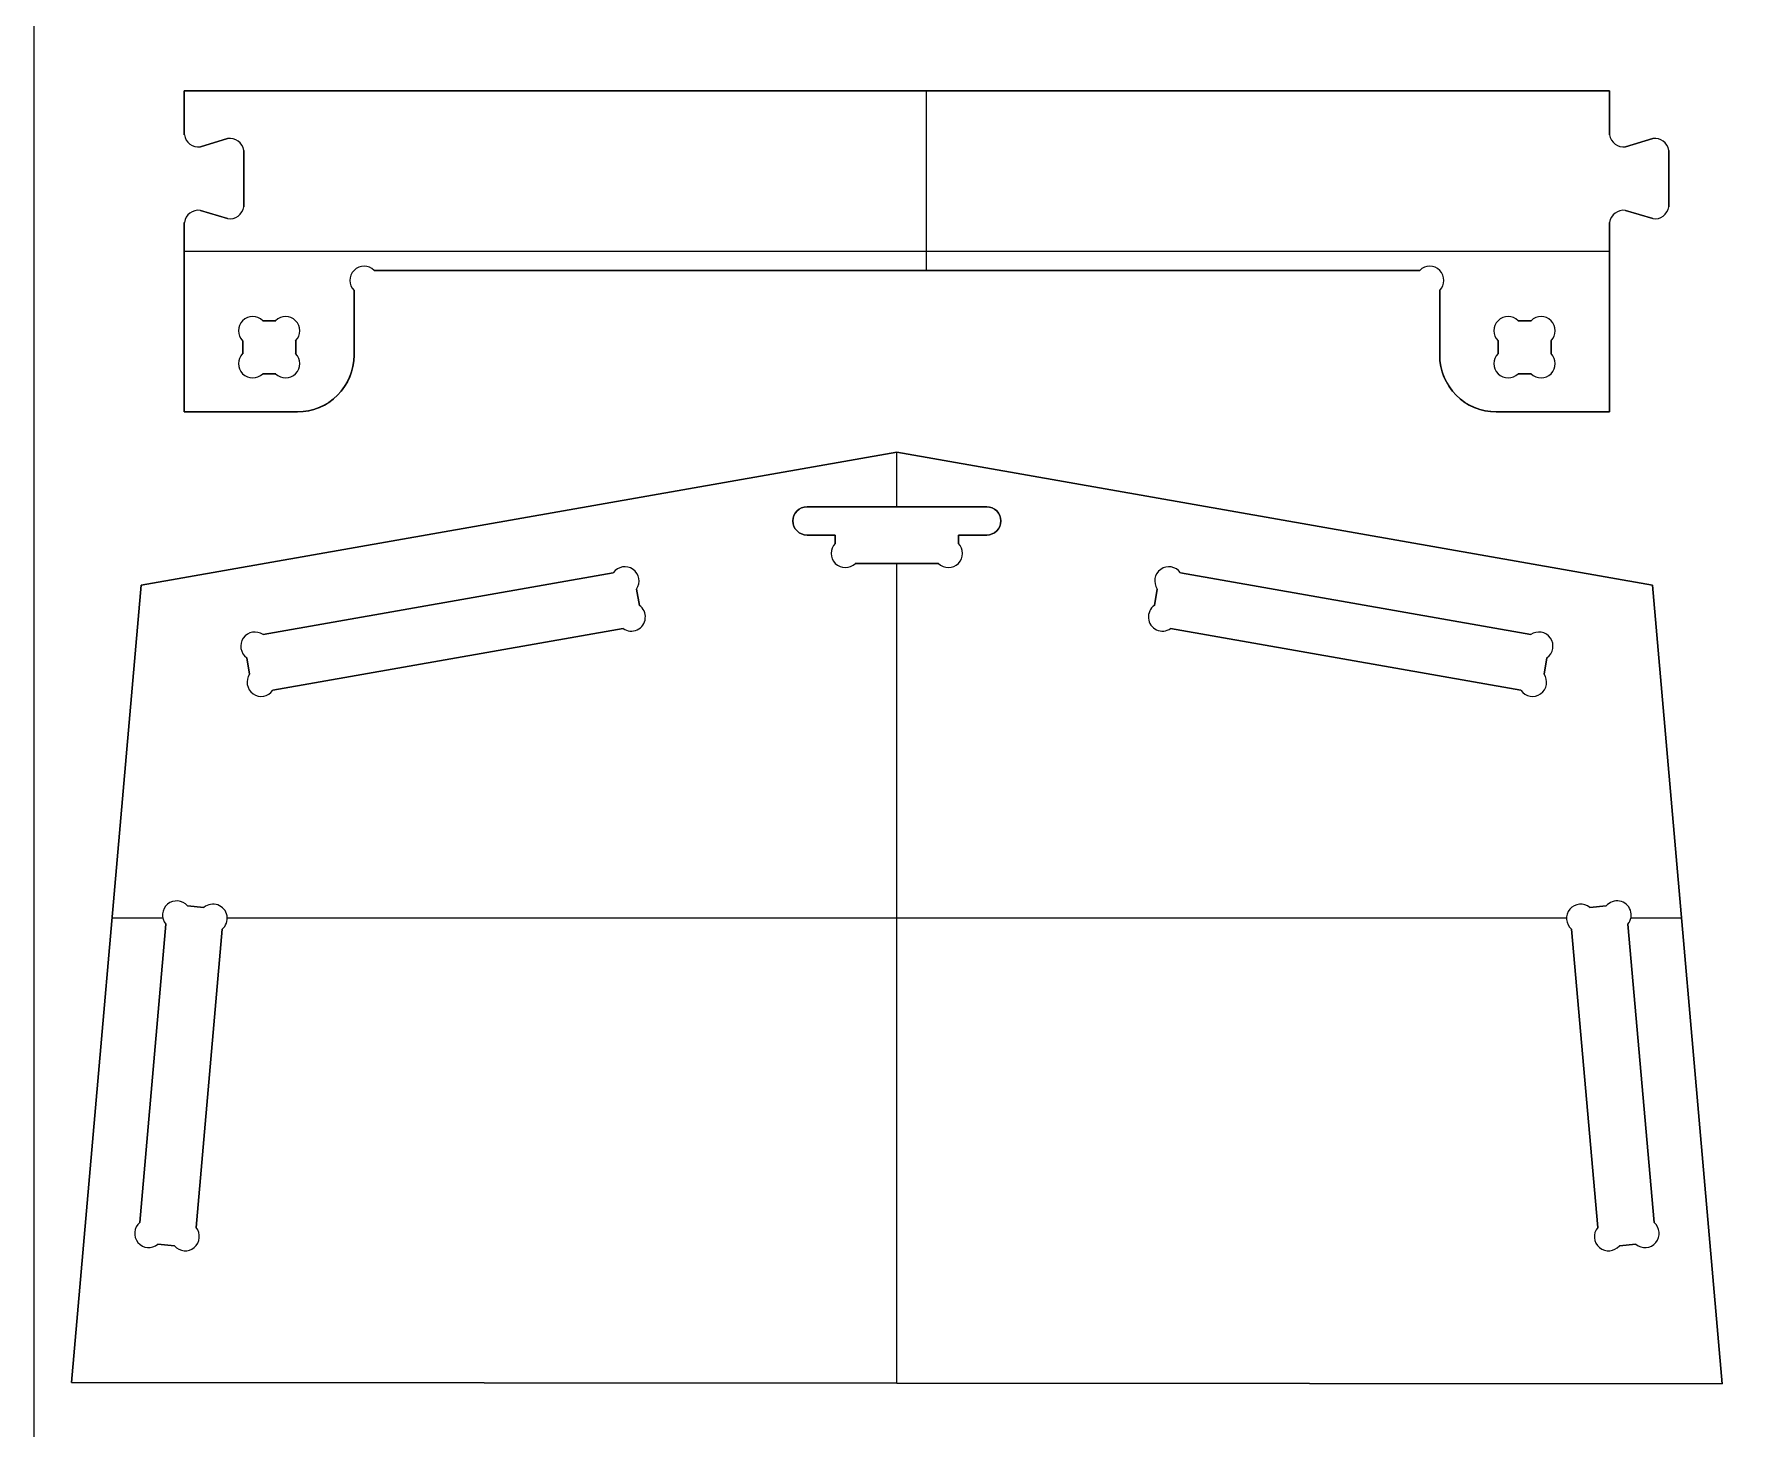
# Model space of a CAD drawing. Extents: x 1 to 2439, y 1 to 2439.
# Drawn here: x 1 to 605, y 1236 to 1729 of the extents above; entities that cross this region are included whole.
import ezdxf

# ---------------------------------------------------------------- set-up
doc = ezdxf.new("R2010")
doc.units = 0
doc.header["$MEASUREMENT"] = 0
for name, color, linetype in [('PROFILE_-_INSIDE', 5, 'CONTINUOUS'), ('PROFILE_-_OUTSIDE', 18, 'CONTINUOUS'), ('SOLID', 4, 'CONTINUOUS'), ('STOCK_PERIMETER', 1, 'CONTINUOUS')]:
    doc.layers.add(name, color=color, linetype=linetype)

msp = doc.modelspace()

# ---------------------------------------------------------------- linework, layer by layer
at = {"layer": 'PROFILE_-_INSIDE', "color": 0, "linetype": 'BYBLOCK'}
for p, q in [((86.39, 1627.32, 0), (81.8, 1627.32, 0)), ((525.48, 1627.32, 0), (530.07, 1627.32, 0)), ((74.73, 1620.25, 0), (74.73, 1615.66, 0)), ((93.46, 1615.66, 0), (93.46, 1620.25, 0)), ((518.41, 1615.66, 0), (518.41, 1620.25, 0)), ((537.14, 1620.25, 0), (537.14, 1615.66, 0)), ((81.8, 1608.59, 0), (86.39, 1608.59, 0)), ((530.07, 1608.59, 0), (525.48, 1608.59, 0))]:
    msp.add_line(p, q, dxfattribs=at)
at = {"layer": 'PROFILE_-_INSIDE'}
for p, q in [((274.18, 1561.55, 0), (337.68, 1561.55, 0)), ((284.18, 1551.55, 0), (274.18, 1551.55, 0)), ((284.18, 1548.62, 0), (284.18, 1551.55, 0)), ((337.68, 1551.55, 0), (327.68, 1551.55, 0)), ((327.68, 1551.55, 0), (327.68, 1548.62, 0)), ((320.61, 1541.55, 0), (291.25, 1541.55, 0)), ((205.71, 1538.21, 0), (81.92, 1516.39, 0)), ((406.15, 1538.21, 0), (529.95, 1516.39, 0)), ((214.92, 1526.71, 0), (213.9, 1532.48, 0)), ((396.94, 1526.71, 0), (397.96, 1532.48, 0)), ((85.39, 1496.69, 0), (209.19, 1518.52, 0)), ((526.48, 1496.69, 0), (402.68, 1518.52, 0)), ((76.18, 1508.19, 0), (77.2, 1502.43, 0)), ((535.69, 1508.19, 0), (534.67, 1502.43, 0)), ((55.22, 1420.47, 0), (61.05, 1419.96, 0)), ((556.65, 1420.47, 0), (550.81, 1419.96, 0)), ((38.33, 1308.59, 0), (47.56, 1414.04, 0)), ((573.53, 1308.59, 0), (564.31, 1414.04, 0)), ((67.48, 1412.3, 0), (58.26, 1306.84, 0)), ((544.38, 1412.3, 0), (553.61, 1306.84, 0)), ((50.6, 1300.42, 0), (44.76, 1300.93, 0)), ((561.27, 1300.42, 0), (567.11, 1300.93, 0))]:
    msp.add_line(p, q, dxfattribs=at)
at = {"layer": 'PROFILE_-_INSIDE', "color": 0, "linetype": 'BYBLOCK'}
for centre, start, end in [((78.26, 1623.78, 0), 45, 225), ((89.92, 1623.78, 0), 315, 135), ((521.94, 1623.78, 0), 45, 225), ((533.6, 1623.78, 0), 315, 135), ((78.26, 1612.13, 0), 135, 315), ((89.92, 1612.13, 0), 225, 45), ((521.94, 1612.13, 0), 135, 315), ((533.6, 1612.13, 0), 225, 45)]:
    msp.add_arc(centre, 5, start, end, dxfattribs=at)
at = {"layer": 'PROFILE_-_INSIDE'}
for centre, start, end in [((274.18, 1556.55, 0), 90, 270), ((337.68, 1556.55, 0), 270, 90), ((287.72, 1545.09, 0), 135, 315), ((324.15, 1545.09, 0), 225, 45), ((209.81, 1535.35, 0), 324.99999, 144.99999), ((402.06, 1535.35, 0), 35, 215), ((212.05, 1522.61, 0), 234.99997, 55.00001), ((399.81, 1522.61, 0), 124.99998, 305.00002), ((79.05, 1512.29, 0), 55.00002, 234.99996), ((532.82, 1512.29, 0), 305.00003, 124.99997), ((81.29, 1499.56, 0), 145.00002, 324.99997), ((530.57, 1499.56, 0), 215.00003, 34.99998), ((51.39, 1417.26, 0), 40, 220), ((64.27, 1416.13, 0), 310, 130), ((547.6, 1416.13, 0), 50, 230), ((560.48, 1417.26, 0), 320, 140), ((41.55, 1304.76, 0), 130, 310), ((54.43, 1303.63, 0), 220, 40), ((557.44, 1303.63, 0), 140, 320), ((570.32, 1304.76, 0), 230, 50)]:
    msp.add_arc(centre, 5, start, end, dxfattribs=at)
at = {"layer": 'PROFILE_-_OUTSIDE'}
for p, q in [((54.11, 1693.03, 0), (54.09, 1708.6, 0)), ((54.09, 1708.6, 0), (557.77, 1708.6, 0)), ((557.77, 1708.6, 0), (557.79, 1693.03, 0)), ((69.42, 1691.7, 0), (59.79, 1688.81, 0)), ((75.09, 1667.6, 0), (75.09, 1687.49, 0)), ((563.47, 1688.81, 0), (573.1, 1691.7, 0)), ((578.77, 1687.49, 0), (578.77, 1667.6, 0)), ((54.09, 1595.1, 0), (54.11, 1662.06, 0)), ((59.79, 1666.27, 0), (69.42, 1663.39, 0)), ((557.79, 1662.06, 0), (557.77, 1595.1, 0)), ((573.1, 1663.39, 0), (563.47, 1666.27, 0)), ((490.7, 1645.1, 0), (121.16, 1645.1, 0)), ((114.09, 1638.03, 0), (114.09, 1615.1, 0)), ((497.77, 1615.1, 0), (497.77, 1638.03, 0)), ((94.09, 1595.1, 0), (54.09, 1595.1, 0)), ((557.77, 1595.1, 0), (517.77, 1595.1, 0)), ((305.93, 1580.9, 0), (38.91, 1533.81, 0)), ((572.95, 1533.81, 0), (305.93, 1580.9, 0)), ((38.91, 1533.81, 0), (14.27, 1252.1, 0)), ((597.65, 1251.57, 0), (572.95, 1533.81, 0)), ((14.27, 1252.1, 0), (597.65, 1251.57, 0))]:
    msp.add_line(p, q, dxfattribs=at)
for centre, radius, start, end in [((59.06, 1693.76, 0), 5, 188.41216, 278.41216), ((562.74, 1693.76, 0), 5, 188.41216, 278.41216), ((70.15, 1686.76, 0), 5, 8.41216, 98.41216), ((573.83, 1686.76, 0), 5, 8.41216, 98.41216), ((59.06, 1661.33, 0), 5, 81.58784, 171.58784), ((70.15, 1668.33, 0), 5, 261.58784, 351.58784), ((562.74, 1661.33, 0), 5, 81.58784, 171.58784), ((573.83, 1668.33, 0), 5, 261.58784, 351.58784), ((117.63, 1641.56, 0), 5, 45, 225), ((494.24, 1641.56, 0), 5, 315, 135), ((94.09, 1615.1, 0), 20, 270, 0), ((517.77, 1615.1, 0), 20, 180, 270)]:
    msp.add_arc(centre, radius, start, end, dxfattribs=at)
at = {"layer": 'SOLID'}
for p, q in [((54.09, 1708.6, 0), (54.11, 1693.03, 0)), ((557.77, 1708.6, 0), (54.09, 1708.6, 0)), ((557.77, 1708.6, 17.78), (54.09, 1708.6, 17.78)), ((54.09, 1708.6, 17.78), (54.09, 1708.6, 0)), ((54.09, 1708.6, 17.78), (54.11, 1693.03, 17.78)), ((54.09, 1708.6, 8.89), (557.77, 1708.6, 8.89)), ((54.11, 1693.03, 8.89), (54.09, 1708.6, 8.89)), ((305.93, 1708.6, 0), (305.93, 1708.6, 17.78)), ((316.43, 1645.1, 0), (316.43, 1708.6, 0)), ((316.43, 1645.1, 17.78), (316.43, 1708.6, 17.78)), ((557.79, 1693.03, 0), (557.77, 1708.6, 0)), ((557.79, 1693.03, 17.78), (557.77, 1708.6, 17.78)), ((557.77, 1708.6, 17.78), (557.77, 1708.6, 0)), ((557.77, 1708.6, 8.89), (557.79, 1693.03, 8.89)), ((54.1, 1700.81, 0), (54.1, 1700.81, 17.78)), ((557.78, 1700.81, 0), (557.78, 1700.81, 17.78)), ((54.11, 1693.03, 17.78), (54.11, 1693.03, 0)), ((557.79, 1693.03, 17.78), (557.79, 1693.03, 0)), ((56.08, 1689.75, 0), (56.08, 1689.75, 17.78)), ((59.79, 1688.81, 0), (69.42, 1691.7, 0)), ((59.79, 1688.81, 17.78), (69.42, 1691.7, 17.78)), ((69.42, 1691.7, 8.89), (59.79, 1688.81, 8.89)), ((59.79, 1688.81, 17.78), (59.79, 1688.81, 0)), ((64.6, 1690.26, 0), (64.6, 1690.26, 17.78)), ((69.42, 1691.7, 17.78), (69.42, 1691.7, 0)), ((73.13, 1690.77, 0), (73.13, 1690.77, 17.78)), ((75.09, 1687.49, 0), (75.09, 1667.6, 0)), ((75.09, 1687.49, 17.78), (75.09, 1687.49, 0)), ((75.09, 1687.49, 17.78), (75.09, 1667.6, 17.78)), ((75.09, 1667.6, 8.89), (75.09, 1687.49, 8.89)), ((559.76, 1689.75, 0), (559.76, 1689.75, 17.78)), ((573.1, 1691.7, 0), (563.47, 1688.81, 0)), ((573.1, 1691.7, 17.78), (563.47, 1688.81, 17.78)), ((563.47, 1688.81, 8.89), (573.1, 1691.7, 8.89)), ((563.47, 1688.81, 17.78), (563.47, 1688.81, 0)), ((568.28, 1690.26, 0), (568.28, 1690.26, 17.78)), ((573.1, 1691.7, 17.78), (573.1, 1691.7, 0)), ((576.81, 1690.77, 0), (576.81, 1690.77, 17.78)), ((578.77, 1667.6, 0), (578.77, 1687.49, 0)), ((578.77, 1667.6, 17.78), (578.77, 1687.49, 17.78)), ((578.77, 1687.49, 17.78), (578.77, 1687.49, 0)), ((578.77, 1687.49, 8.89), (578.77, 1667.6, 8.89)), ((75.09, 1677.54, 0), (75.09, 1677.54, 17.78)), ((578.77, 1677.54, 0), (578.77, 1677.54, 17.78)), ((54.11, 1662.06, 0), (54.09, 1595.1, 0)), ((54.11, 1662.06, 17.78), (54.09, 1595.1, 17.78)), ((54.09, 1595.1, 8.89), (54.11, 1662.06, 8.89)), ((54.11, 1662.06, 17.78), (54.11, 1662.06, 0)), ((56.08, 1665.34, 0), (56.08, 1665.34, 17.78)), ((69.42, 1663.39, 0), (59.79, 1666.27, 0)), ((69.42, 1663.39, 17.78), (59.79, 1666.27, 17.78)), ((59.79, 1666.27, 17.78), (59.79, 1666.27, 0)), ((59.79, 1666.27, 8.89), (69.42, 1663.39, 8.89)), ((64.6, 1664.83, 0), (64.6, 1664.83, 17.78)), ((69.42, 1663.39, 17.78), (69.42, 1663.39, 0)), ((73.13, 1664.32, 0), (73.13, 1664.32, 17.78)), ((75.09, 1667.6, 17.78), (75.09, 1667.6, 0)), ((557.77, 1595.1, 0), (557.79, 1662.06, 0)), ((557.77, 1595.1, 17.78), (557.79, 1662.06, 17.78)), ((557.79, 1662.06, 8.89), (557.77, 1595.1, 8.89)), ((557.79, 1662.06, 17.78), (557.79, 1662.06, 0)), ((559.76, 1665.34, 0), (559.76, 1665.34, 17.78)), ((563.47, 1666.27, 0), (573.1, 1663.39, 0)), ((563.47, 1666.27, 17.78), (563.47, 1666.27, 0)), ((563.47, 1666.27, 17.78), (573.1, 1663.39, 17.78)), ((573.1, 1663.39, 8.89), (563.47, 1666.27, 8.89)), ((568.28, 1664.83, 0), (568.28, 1664.83, 17.78)), ((573.1, 1663.39, 17.78), (573.1, 1663.39, 0)), ((576.81, 1664.32, 0), (576.81, 1664.32, 17.78)), ((578.77, 1667.6, 17.78), (578.77, 1667.6, 0)), ((54.11, 1651.85, 0), (557.79, 1651.85, 0)), ((54.11, 1651.85, 17.78), (557.79, 1651.85, 17.78)), ((114.09, 1645.1, 0), (114.09, 1645.1, 17.78)), ((121.16, 1645.1, 0), (490.7, 1645.1, 0)), ((121.16, 1645.1, 17.78), (121.16, 1645.1, 0)), ((121.16, 1645.1, 17.78), (490.7, 1645.1, 17.78)), ((490.7, 1645.1, 8.89), (121.16, 1645.1, 8.89)), ((305.93, 1645.1, 0), (305.93, 1645.1, 17.78)), ((490.7, 1645.1, 17.78), (490.7, 1645.1, 0)), ((497.77, 1645.1, 0), (497.77, 1645.1, 17.78)), ((114.09, 1615.1, 0), (114.09, 1638.03, 0)), ((114.09, 1615.1, 17.78), (114.09, 1638.03, 17.78)), ((114.09, 1638.03, 17.78), (114.09, 1638.03, 0)), ((114.09, 1638.03, 8.89), (114.09, 1615.1, 8.89)), ((497.77, 1638.03, 17.78), (497.77, 1638.03, 0)), ((54.1, 1628.58, 0), (54.1, 1628.58, 17.78)), ((74.73, 1627.32, 0), (74.73, 1627.32, 17.78)), ((86.39, 1627.32, 0), (81.8, 1627.32, 0)), ((81.8, 1627.32, 17.78), (81.8, 1627.32, 0)), ((81.8, 1627.32, 17.78), (86.39, 1627.32, 17.78)), ((86.39, 1627.32, 8.89), (81.8, 1627.32, 8.89)), ((84.09, 1627.32, 0), (84.09, 1627.32, 17.78)), ((86.39, 1627.32, 17.78), (86.39, 1627.32, 0)), ((93.46, 1627.32, 0), (93.46, 1627.32, 17.78)), ((114.09, 1626.56, 0), (114.09, 1626.56, 17.78)), ((518.41, 1627.32, 0), (518.41, 1627.32, 17.78)), ((525.48, 1627.32, 0), (530.07, 1627.32, 0)), ((525.48, 1627.32, 17.78), (525.48, 1627.32, 0)), ((525.48, 1627.32, 17.78), (530.07, 1627.32, 17.78)), ((530.07, 1627.32, 8.89), (525.48, 1627.32, 8.89)), ((527.77, 1627.32, 0), (527.77, 1627.32, 17.78)), ((530.07, 1627.32, 17.78), (530.07, 1627.32, 0)), ((537.14, 1627.32, 0), (537.14, 1627.32, 17.78)), ((557.78, 1628.58, 0), (557.78, 1628.58, 17.78)), ((74.73, 1620.25, 0), (74.73, 1615.66, 0)), ((74.73, 1615.66, 17.78), (74.73, 1620.25, 17.78)), ((74.73, 1620.25, 17.78), (74.73, 1620.25, 0)), ((74.73, 1620.25, 8.89), (74.73, 1615.66, 8.89)), ((93.46, 1615.66, 0), (93.46, 1620.25, 0)), ((93.46, 1620.25, 17.78), (93.46, 1620.25, 0)), ((93.46, 1620.25, 17.78), (93.46, 1615.66, 17.78)), ((93.46, 1615.66, 8.89), (93.46, 1620.25, 8.89)), ((518.41, 1615.66, 0), (518.41, 1620.25, 0)), ((518.41, 1615.66, 17.78), (518.41, 1620.25, 17.78)), ((518.41, 1620.25, 17.78), (518.41, 1620.25, 0)), ((518.41, 1620.25, 8.89), (518.41, 1615.66, 8.89)), ((537.14, 1620.25, 0), (537.14, 1615.66, 0)), ((537.14, 1620.25, 17.78), (537.14, 1620.25, 0)), ((537.14, 1620.25, 17.78), (537.14, 1615.66, 17.78)), ((537.14, 1615.66, 8.89), (537.14, 1620.25, 8.89)), ((74.73, 1617.95, 0), (74.73, 1617.95, 17.78)), ((74.73, 1615.66, 17.78), (74.73, 1615.66, 0)), ((93.46, 1617.95, 0), (93.46, 1617.95, 17.78)), ((93.46, 1615.66, 17.78), (93.46, 1615.66, 0)), ((114.09, 1615.1, 0), (114.09, 1615.1, 17.78)), ((497.77, 1615.1, 0), (497.77, 1615.1, 17.78)), ((518.41, 1617.95, 0), (518.41, 1617.95, 17.78)), ((518.41, 1615.66, 17.78), (518.41, 1615.66, 0)), ((537.14, 1617.95, 0), (537.14, 1617.95, 17.78)), ((537.14, 1615.66, 17.78), (537.14, 1615.66, 0)), ((74.73, 1608.59, 0), (74.73, 1608.59, 17.78)), ((81.8, 1608.59, 0), (86.39, 1608.59, 0)), ((81.8, 1608.59, 0), (81.8, 1608.59, 17.78)), ((86.39, 1608.59, 17.78), (81.8, 1608.59, 17.78)), ((81.8, 1608.59, 8.89), (86.39, 1608.59, 8.89)), ((84.09, 1608.59, 0), (84.09, 1608.59, 17.78)), ((86.39, 1608.59, 17.78), (86.39, 1608.59, 0)), ((93.46, 1608.59, 0), (93.46, 1608.59, 17.78)), ((518.41, 1608.59, 0), (518.41, 1608.59, 17.78)), ((530.07, 1608.59, 0), (525.48, 1608.59, 0)), ((530.07, 1608.59, 17.78), (525.48, 1608.59, 17.78)), ((525.48, 1608.59, 17.78), (525.48, 1608.59, 0)), ((525.48, 1608.59, 8.89), (530.07, 1608.59, 8.89)), ((527.77, 1608.59, 0), (527.77, 1608.59, 17.78)), ((530.07, 1608.59, 0), (530.07, 1608.59, 17.78)), ((537.14, 1608.59, 0), (537.14, 1608.59, 17.78)), ((54.09, 1595.1, 17.78), (54.09, 1595.1, 0)), ((94.09, 1595.1, 0), (94.09, 1595.1, 17.78)), ((517.77, 1595.1, 0), (517.77, 1595.1, 17.78)), ((557.77, 1595.1, 17.78), (557.77, 1595.1, 0)), ((305.93, 1580.9, 0), (38.91, 1533.81, 0)), ((305.93, 1580.9, 17.78), (38.91, 1533.81, 17.78)), ((38.91, 1533.81, 8.89), (305.93, 1580.9, 8.89)), ((572.95, 1533.81, 0), (305.93, 1580.9, 0)), ((572.95, 1533.81, 17.78), (305.93, 1580.9, 17.78)), ((305.93, 1580.9, 17.78), (305.93, 1580.9, 0)), ((305.93, 1580.9, 8.89), (572.95, 1533.81, 8.89)), ((305.96, 1561.55, 0), (305.96, 1580.89, 0)), ((305.96, 1561.55, 17.78), (305.96, 1580.89, 17.78)), ((274.18, 1561.55, 0), (274.18, 1561.55, 17.78)), ((337.68, 1561.55, 0), (337.68, 1561.55, 17.78)), ((172.42, 1557.35, 0), (172.42, 1557.35, 17.78)), ((269.18, 1556.55, 0), (269.18, 1556.55, 17.78)), ((342.68, 1556.55, 0), (342.68, 1556.55, 17.78)), ((439.44, 1557.35, 0), (439.44, 1557.35, 17.78)), ((274.18, 1551.55, 0), (274.18, 1551.55, 17.78)), ((284.18, 1551.55, 0), (284.18, 1548.62, 0)), ((284.18, 1548.62, 17.78), (284.18, 1551.55, 17.78)), ((284.18, 1551.55, 17.78), (284.18, 1551.55, 0)), ((284.18, 1551.55, 8.89), (284.18, 1548.62, 8.89)), ((284.18, 1550.09, 0), (284.18, 1550.09, 17.78)), ((284.18, 1548.62, 17.78), (284.18, 1548.62, 0)), ((327.68, 1548.62, 0), (327.68, 1551.55, 0)), ((327.68, 1551.55, 17.78), (327.68, 1551.55, 0)), ((327.68, 1551.55, 17.78), (327.68, 1548.62, 17.78)), ((327.68, 1548.62, 8.89), (327.68, 1551.55, 8.89)), ((327.68, 1550.09, 0), (327.68, 1550.09, 17.78)), ((327.68, 1548.62, 17.78), (327.68, 1548.62, 0)), ((337.68, 1551.55, 0), (337.68, 1551.55, 17.78)), ((284.18, 1541.55, 0), (284.18, 1541.55, 17.78)), ((291.25, 1541.55, 0), (320.61, 1541.55, 0)), ((320.61, 1541.55, 17.78), (291.25, 1541.55, 17.78)), ((291.25, 1541.55, 17.78), (291.25, 1541.55, 0)), ((291.25, 1541.55, 8.89), (320.61, 1541.55, 8.89)), ((305.93, 1541.55, 0), (305.93, 1541.55, 17.78)), ((305.96, 1251.84, 0), (305.96, 1541.55, 0)), ((305.96, 1251.84, 17.78), (305.96, 1541.55, 17.78)), ((320.61, 1541.55, 17.78), (320.61, 1541.55, 0)), ((327.68, 1541.55, 0), (327.68, 1541.55, 17.78)), ((81.92, 1516.39, 0), (205.71, 1538.21, 0)), ((81.92, 1516.39, 17.78), (205.71, 1538.21, 17.78)), ((205.71, 1538.21, 8.89), (81.92, 1516.39, 8.89)), ((205.71, 1538.21, 17.78), (205.71, 1538.21, 0)), ((212.68, 1539.44, 0), (212.68, 1539.44, 17.78)), ((399.19, 1539.44, 0), (399.19, 1539.44, 17.78)), ((529.95, 1516.39, 0), (406.15, 1538.21, 0)), ((406.15, 1538.21, 17.78), (406.15, 1538.21, 0)), ((406.15, 1538.21, 17.78), (529.95, 1516.39, 17.78)), ((529.95, 1516.39, 8.89), (406.15, 1538.21, 8.89)), ((38.91, 1533.81, 0), (14.27, 1252.1, 0)), ((38.91, 1533.81, 17.78), (14.27, 1252.1, 17.78)), ((14.27, 1252.1, 8.89), (38.91, 1533.81, 8.89)), ((38.91, 1533.81, 17.78), (38.91, 1533.81, 0)), ((213.9, 1532.48, 0), (214.92, 1526.71, 0)), ((213.9, 1532.48, 17.78), (213.9, 1532.48, 0)), ((213.9, 1532.48, 17.78), (214.92, 1526.71, 17.78)), ((214.92, 1526.71, 8.89), (213.9, 1532.48, 8.89)), ((214.41, 1529.59, 0), (214.41, 1529.59, 17.78)), ((397.96, 1532.48, 0), (396.94, 1526.71, 0)), ((396.94, 1526.71, 17.78), (397.96, 1532.48, 17.78)), ((397.96, 1532.48, 8.89), (396.94, 1526.71, 8.89)), ((397.45, 1529.59, 0), (397.45, 1529.59, 17.78)), ((397.96, 1532.48, 17.78), (397.96, 1532.48, 0)), ((597.65, 1251.57, 0), (572.95, 1533.81, 0)), ((572.95, 1533.81, 0), (572.95, 1533.81, 17.78)), ((597.65, 1251.57, 17.78), (572.95, 1533.81, 17.78)), ((572.95, 1533.81, 8.89), (597.65, 1251.57, 8.89)), ((143.81, 1527.3, 0), (143.81, 1527.3, 17.78)), ((214.92, 1526.71, 17.78), (214.92, 1526.71, 0)), ((216.98, 1523.48, 0), (216.98, 1523.48, 17.78)), ((394.89, 1523.48, 0), (394.89, 1523.48, 17.78)), ((396.94, 1526.71, 17.78), (396.94, 1526.71, 0)), ((468.05, 1527.3, 0), (468.05, 1527.3, 17.78)), ((209.19, 1518.52, 0), (85.39, 1496.69, 0)), ((209.19, 1518.52, 17.78), (85.39, 1496.69, 17.78)), ((85.39, 1496.69, 8.89), (209.19, 1518.52, 8.89)), ((209.19, 1518.52, 17.78), (209.19, 1518.52, 0)), ((212.92, 1517.69, 0), (212.92, 1517.69, 17.78)), ((216.15, 1519.75, 0), (216.15, 1519.75, 17.78)), ((395.72, 1519.75, 0), (395.72, 1519.75, 17.78)), ((398.94, 1517.69, 0), (398.94, 1517.69, 17.78)), ((402.68, 1518.52, 0), (526.48, 1496.69, 0)), ((526.48, 1496.69, 17.78), (402.68, 1518.52, 17.78)), ((402.68, 1518.52, 17.78), (402.68, 1518.52, 0)), ((402.68, 1518.52, 8.89), (526.48, 1496.69, 8.89)), ((74.95, 1515.16, 0), (74.95, 1515.16, 17.78)), ((81.92, 1516.39, 0), (81.92, 1516.39, 17.78)), ((529.95, 1516.39, 0), (529.95, 1516.39, 17.78)), ((536.92, 1515.16, 0), (536.92, 1515.16, 17.78)), ((77.2, 1502.43, 0), (76.18, 1508.19, 0)), ((77.2, 1502.43, 17.78), (76.18, 1508.19, 17.78)), ((76.18, 1508.19, 17.78), (76.18, 1508.19, 0)), ((76.18, 1508.19, 8.89), (77.2, 1502.43, 8.89)), ((76.69, 1505.31, 0), (76.69, 1505.31, 17.78)), ((147.29, 1507.6, 0), (147.29, 1507.6, 17.78)), ((464.58, 1507.6, 0), (464.58, 1507.6, 17.78)), ((534.67, 1502.43, 0), (535.69, 1508.19, 0)), ((535.69, 1508.19, 17.78), (534.67, 1502.43, 17.78)), ((534.67, 1502.43, 8.89), (535.69, 1508.19, 8.89)), ((535.18, 1505.31, 0), (535.18, 1505.31, 17.78)), ((535.69, 1508.19, 17.78), (535.69, 1508.19, 0)), ((77.2, 1502.43, 17.78), (77.2, 1502.43, 0)), ((534.67, 1502.43, 17.78), (534.67, 1502.43, 0)), ((78.42, 1495.46, 0), (78.42, 1495.46, 17.78)), ((85.39, 1496.69, 17.78), (85.39, 1496.69, 0)), ((526.48, 1496.69, 17.78), (526.48, 1496.69, 0)), ((533.44, 1495.46, 0), (533.44, 1495.46, 17.78)), ((48.17, 1421.09, 0), (48.17, 1421.09, 17.78)), ((61.05, 1419.96, 0), (55.22, 1420.47, 0)), ((55.22, 1420.47, 17.78), (55.22, 1420.47, 0)), ((55.22, 1420.47, 17.78), (61.05, 1419.96, 17.78)), ((61.05, 1419.96, 8.89), (55.22, 1420.47, 8.89)), ((58.14, 1420.21, 0), (58.14, 1420.21, 17.78)), ((61.05, 1419.96, 17.78), (61.05, 1419.96, 0)), ((550.81, 1419.96, 0), (556.65, 1420.47, 0)), ((550.81, 1419.96, 17.78), (556.65, 1420.47, 17.78)), ((556.65, 1420.47, 8.89), (550.81, 1419.96, 8.89)), ((550.81, 1419.96, 17.78), (550.81, 1419.96, 0)), ((553.73, 1420.21, 0), (553.73, 1420.21, 17.78)), ((556.65, 1420.47, 17.78), (556.65, 1420.47, 0)), ((563.69, 1421.09, 0), (563.69, 1421.09, 17.78)), ((28.63, 1416.24, 0), (46.49, 1416.24, 0)), ((28.63, 1416.24, 17.78), (46.49, 1416.24, 17.78)), ((47.56, 1414.04, 0), (38.33, 1308.59, 0)), ((38.33, 1308.59, 17.78), (47.56, 1414.04, 17.78)), ((47.56, 1414.04, 8.89), (38.33, 1308.59, 8.89)), ((47.56, 1414.04, 17.78), (47.56, 1414.04, 0)), ((68.1, 1419.34, 0), (68.1, 1419.34, 17.78)), ((69.27, 1416.24, 0), (542.6, 1416.24, 0)), ((69.27, 1416.24, 17.78), (542.6, 1416.24, 17.78)), ((543.77, 1419.34, 0), (543.77, 1419.34, 17.78)), ((564.31, 1414.04, 0), (573.53, 1308.59, 0)), ((564.31, 1414.04, 17.78), (564.31, 1414.04, 0)), ((564.31, 1414.04, 17.78), (573.53, 1308.59, 17.78)), ((573.53, 1308.59, 8.89), (564.31, 1414.04, 8.89)), ((565.37, 1416.24, 0), (583.24, 1416.24, 0)), ((565.37, 1416.24, 17.78), (583.24, 1416.24, 17.78)), ((58.26, 1306.84, 0), (67.48, 1412.3, 0)), ((67.48, 1412.3, 17.78), (58.26, 1306.84, 17.78)), ((58.26, 1306.84, 8.89), (67.48, 1412.3, 8.89)), ((67.48, 1412.3, 17.78), (67.48, 1412.3, 0)), ((553.61, 1306.84, 0), (544.38, 1412.3, 0)), ((553.61, 1306.84, 17.78), (544.38, 1412.3, 17.78)), ((544.38, 1412.3, 17.78), (544.38, 1412.3, 0)), ((544.38, 1412.3, 8.89), (553.61, 1306.84, 8.89)), ((26.59, 1392.95, 0), (26.59, 1392.95, 17.78)), ((585.3, 1392.69, 0), (585.3, 1392.69, 17.78)), ((42.94, 1361.31, 0), (42.94, 1361.31, 17.78)), ((62.87, 1359.57, 0), (62.87, 1359.57, 17.78)), ((549, 1359.57, 0), (549, 1359.57, 17.78)), ((568.92, 1361.31, 0), (568.92, 1361.31, 17.78)), ((38.33, 1308.59, 17.78), (38.33, 1308.59, 0)), ((58.26, 1306.84, 17.78), (58.26, 1306.84, 0)), ((553.61, 1306.84, 17.78), (553.61, 1306.84, 0)), ((573.53, 1308.59, 17.78), (573.53, 1308.59, 0)), ((37.72, 1301.54, 0), (37.72, 1301.54, 17.78)), ((44.76, 1300.93, 0), (50.6, 1300.42, 0)), ((44.76, 1300.93, 0), (44.76, 1300.93, 17.78)), ((50.6, 1300.42, 17.78), (44.76, 1300.93, 17.78)), ((44.76, 1300.93, 8.89), (50.6, 1300.42, 8.89)), ((47.68, 1300.67, 0), (47.68, 1300.67, 17.78)), ((50.6, 1300.42, 17.78), (50.6, 1300.42, 0)), ((57.64, 1299.8, 0), (57.64, 1299.8, 17.78)), ((554.23, 1299.8, 0), (554.23, 1299.8, 17.78)), ((567.11, 1300.93, 0), (561.27, 1300.42, 0)), ((567.11, 1300.93, 17.78), (561.27, 1300.42, 17.78)), ((561.27, 1300.42, 8.89), (567.11, 1300.93, 8.89)), ((561.27, 1300.42, 17.78), (561.27, 1300.42, 0)), ((564.19, 1300.67, 0), (564.19, 1300.67, 17.78)), ((567.11, 1300.93, 0), (567.11, 1300.93, 17.78)), ((574.15, 1301.54, 0), (574.15, 1301.54, 17.78)), ((14.27, 1252.1, 0), (597.65, 1251.57, 0)), ((14.27, 1252.1, 17.78), (14.27, 1252.1, 0)), ((14.27, 1252.1, 17.78), (597.65, 1251.57, 17.78)), ((597.65, 1251.57, 8.89), (14.27, 1252.1, 8.89)), ((305.96, 1251.84, 0), (305.96, 1251.84, 17.78)), ((597.65, 1251.57, 17.78), (597.65, 1251.57, 0))]:
    msp.add_line(p, q, dxfattribs=at)
for points in [[(497.77, 1638.03), (497.77, 1615.1, 0.414214), (517.77, 1595.1), (557.77, 1595.1)], [(497.77, 1638.03), (497.77, 1615.1, 0.414214), (517.77, 1595.1), (557.77, 1595.1)], [(557.77, 1595.1), (517.77, 1595.1, -0.414214), (497.77, 1615.1), (497.77, 1638.03)], [(54.09, 1595.1), (94.09, 1595.1, 0.414214), (114.09, 1615.1)], [(54.09, 1595.1), (94.09, 1595.1, 0.414214), (114.09, 1615.1)], [(114.09, 1615.1, -0.414214), (94.09, 1595.1), (54.09, 1595.1)], [(337.68, 1561.55), (274.18, 1561.55, 1), (274.18, 1551.55), (284.18, 1551.55)], [(284.18, 1551.55), (274.18, 1551.55, -1), (274.18, 1561.55), (337.68, 1561.55)], [(337.68, 1561.55), (274.18, 1561.55, 1), (274.18, 1551.55), (284.18, 1551.55)], [(327.68, 1551.55), (337.68, 1551.55, 1), (337.68, 1561.55)], [(337.68, 1561.55, -1), (337.68, 1551.55), (327.68, 1551.55)], [(327.68, 1551.55), (337.68, 1551.55, 1), (337.68, 1561.55)]]:
    msp.add_lwpolyline(points, format="xyb", dxfattribs=at)
for centre, start, end in [((59.06, 1693.76, 0), 188.41216, 278.41216), ((59.06, 1693.76, 17.78), 188.41216, 278.41216), ((59.06, 1693.76, 8.89), 188.41216, 278.41216), ((562.74, 1693.76, 0), 188.41216, 278.41216), ((562.74, 1693.76, 17.78), 188.41216, 278.41216), ((562.74, 1693.76, 8.89), 188.41216, 278.41216), ((70.15, 1686.76, 0), 8.41216, 98.41216), ((70.15, 1686.76, 17.78), 8.41216, 98.41216), ((70.15, 1686.76, 8.89), 8.41216, 98.41216), ((573.83, 1686.76, 0), 8.41216, 98.41216), ((573.83, 1686.76, 17.78), 8.41216, 98.41216), ((573.83, 1686.76, 8.89), 8.41216, 98.41216), ((59.06, 1661.33, 0), 81.58784, 171.58784), ((59.06, 1661.33, 17.78), 81.58784, 171.58784), ((59.06, 1661.33, 8.89), 81.58784, 171.58784), ((70.15, 1668.33, 0), 261.58784, 351.58784), ((70.15, 1668.33, 17.78), 261.58784, 351.58784), ((70.15, 1668.33, 8.89), 261.58784, 351.58784), ((562.74, 1661.33, 0), 81.58784, 171.58784), ((562.74, 1661.33, 17.78), 81.58784, 171.58784), ((562.74, 1661.33, 8.89), 81.58784, 171.58784), ((573.83, 1668.33, 0), 261.58784, 351.58784), ((573.83, 1668.33, 17.78), 261.58784, 351.58784), ((573.83, 1668.33, 8.89), 261.58784, 351.58784), ((117.63, 1641.56, 0), 45, 225), ((117.63, 1641.56, 17.78), 45, 225), ((117.63, 1641.56, 8.89), 45, 225), ((494.24, 1641.56, 0), 315, 135), ((494.24, 1641.56, 17.78), 315, 135), ((494.24, 1641.56, 8.89), 315, 135), ((78.26, 1623.78, 0), 45, 225), ((78.26, 1623.78, 17.78), 45, 225), ((78.26, 1623.78, 8.89), 45, 225), ((89.92, 1623.78, 0), 315, 135), ((89.92, 1623.78, 17.78), 315, 135), ((89.92, 1623.78, 8.89), 315, 135), ((521.94, 1623.78, 0), 45, 225), ((521.94, 1623.78, 17.78), 45, 225), ((521.94, 1623.78, 8.89), 45, 225), ((533.6, 1623.78, 0), 315, 135), ((533.6, 1623.78, 17.78), 315, 135), ((533.6, 1623.78, 8.89), 315, 135), ((78.26, 1612.13, 0), 135, 315), ((78.26, 1612.13, 17.78), 135, 315), ((78.26, 1612.13, 8.89), 135, 315), ((89.92, 1612.13, 0), 225, 45), ((89.92, 1612.13, 17.78), 225, 45), ((89.92, 1612.13, 8.89), 225, 45), ((521.94, 1612.13, 0), 135, 315), ((521.94, 1612.13, 17.78), 135, 315), ((521.94, 1612.13, 8.89), 135, 315), ((533.6, 1612.13, 0), 225, 45), ((533.6, 1612.13, 17.78), 225, 45), ((533.6, 1612.13, 8.89), 225, 45), ((287.72, 1545.09, 0), 135, 315), ((287.72, 1545.09, 17.78), 135, 315), ((287.72, 1545.09, 8.89), 135, 315), ((324.15, 1545.09, 0), 225, 45), ((324.15, 1545.09, 17.78), 225, 45), ((324.15, 1545.09, 8.89), 225, 45), ((209.81, 1535.35, 0), 324.99999, 144.99999), ((209.81, 1535.35, 17.78), 324.99999, 144.99999), ((209.81, 1535.35, 8.89), 324.99999, 144.99999), ((402.06, 1535.35, 0), 35, 215), ((402.06, 1535.35, 17.78), 35, 215), ((402.06, 1535.35, 8.89), 35, 215), ((212.05, 1522.61, 0), 234.99997, 55.00001), ((212.05, 1522.61, 17.78), 234.99997, 55.00001), ((212.05, 1522.61, 8.89), 234.99997, 55.00001), ((399.81, 1522.61, 0), 124.99998, 305.00002), ((399.81, 1522.61, 17.78), 124.99998, 305.00002), ((399.81, 1522.61, 8.89), 124.99998, 305.00002), ((79.05, 1512.29, 0), 55.00002, 234.99996), ((79.05, 1512.29, 17.78), 55.00002, 234.99996), ((79.05, 1512.29, 8.89), 55.00002, 234.99996), ((532.82, 1512.29, 0), 305.00003, 124.99997), ((532.82, 1512.29, 17.78), 305.00003, 124.99997), ((532.82, 1512.29, 8.89), 305.00003, 124.99997), ((81.29, 1499.56, 0), 145.00002, 324.99997), ((81.29, 1499.56, 17.78), 145.00002, 324.99997), ((81.29, 1499.56, 8.89), 145.00002, 324.99997), ((530.57, 1499.56, 0), 215.00003, 34.99998), ((530.57, 1499.56, 17.78), 215.00003, 34.99998), ((530.57, 1499.56, 8.89), 215.00003, 34.99998), ((51.39, 1417.26, 0), 40, 220), ((51.39, 1417.26, 17.78), 40, 220), ((51.39, 1417.26, 8.89), 40, 220), ((64.27, 1416.13, 0), 310, 130), ((64.27, 1416.13, 17.78), 310, 130), ((64.27, 1416.13, 8.89), 310, 130), ((547.6, 1416.13, 0), 50, 230), ((547.6, 1416.13, 17.78), 50, 230), ((547.6, 1416.13, 8.89), 50, 230), ((560.48, 1417.26, 0), 320, 140), ((560.48, 1417.26, 17.78), 320, 140), ((560.48, 1417.26, 8.89), 320, 140), ((41.55, 1304.76, 0), 130, 310), ((41.55, 1304.76, 17.78), 130, 310), ((41.55, 1304.76, 8.89), 130, 310), ((54.43, 1303.63, 0), 220, 40), ((54.43, 1303.63, 17.78), 220, 40), ((54.43, 1303.63, 8.89), 220, 40), ((557.44, 1303.63, 0), 140, 320), ((557.44, 1303.63, 17.78), 140, 320), ((557.44, 1303.63, 8.89), 140, 320), ((570.32, 1304.76, 0), 230, 50), ((570.32, 1304.76, 17.78), 230, 50), ((570.32, 1304.76, 8.89), 230, 50)]:
    msp.add_arc(centre, 5, start, end, dxfattribs=at)
at = {"layer": 'STOCK_PERIMETER'}
msp.add_lwpolyline([(610.65, 1219.84), (1.05, 1219.84), (1.05, 2439.04), (610.65, 2439.04)], close=True, dxfattribs=at)

doc.saveas('drawing.dxf')
